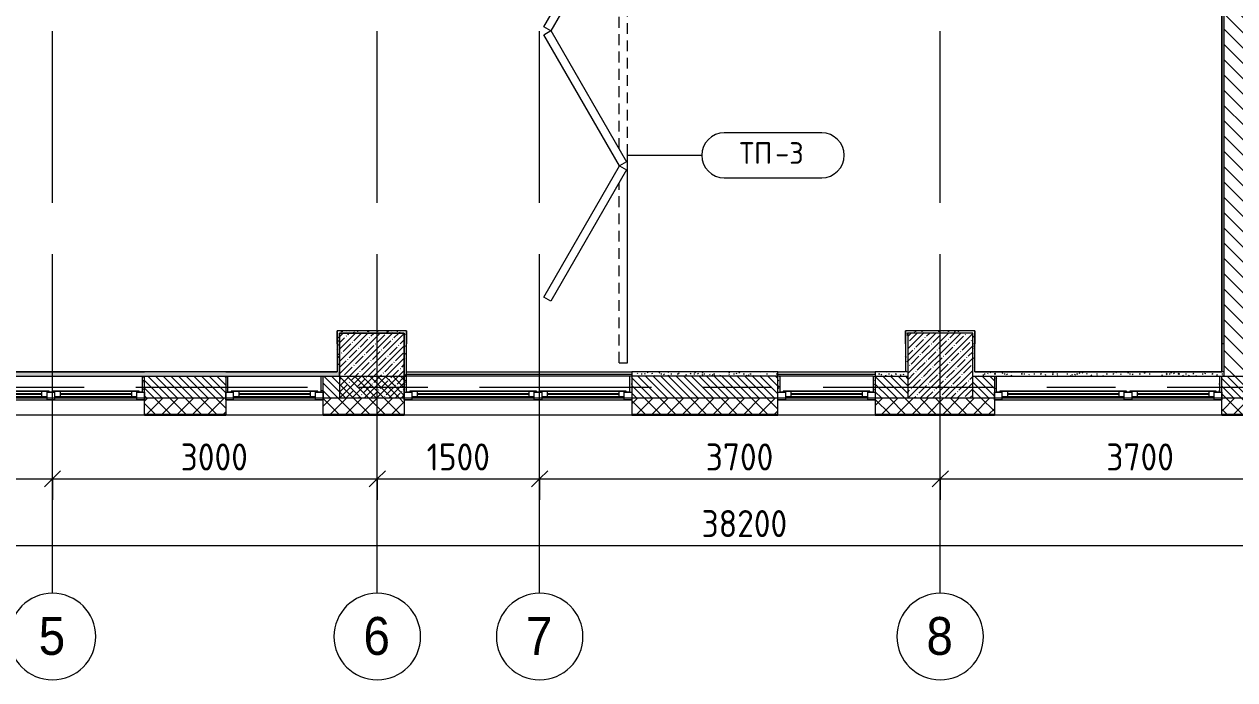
# Model space of a CAD drawing. Header units: millimetres. Extents: x -5524 to 188508, y -8553 to 29000.
# Drawn here: x 13749 to 24931, y -2706 to 3355 of the extents above; entities that cross this region are included whole.
import ezdxf

# ---------------------------------------------------------------- set-up
doc = ezdxf.new("R2010")
doc.units = ezdxf.units.MM
doc.linetypes.add('200_ШТРИХ__ш1_п0_6_', pattern=[160, 100, -60])
doc.linetypes.add('Осевая', pattern=[3175, 635, -476.25, 1587.5, -476.25])
for name, color, linetype, lineweight in [('A-ANNO-DIMS', 7, 'Continuous', 9), ('A-ANNO-DIMS-100', 7, 'Continuous', 9), ('A-DOOR-IDEN', 7, 'Continuous', 9), ('A-GLAZ', 7, 'Continuous', 9), ('A-GLAZ-1', 7, 'Continuous', 13), ('A-WALL', 7, 'Continuous', 9), ('I-WALL', 7, 'Continuous', 9), ('S-COLS', 7, 'Continuous', 9), ('Оси', 7, 'Continuous', 9), ('Оси-1', 7, 'Continuous', 20), ('Оси-2', 7, 'Осевая', 9)]:
    doc.layers.add(name, color=color, linetype=linetype, lineweight=lineweight)
for name, color, linetype, lineweight, true_color in [('A-DOOR-1', 1, 'Continuous', 9, 0xff0000), ('A-DOOR-3', 1, '200_ШТРИХ__ш1_п0_6_', 9, 0xff0000), ('A-DOOR-FRAM-1', 1, 'Continuous', 13, 0xff0000), ('A-WALL-1', 7, 'Continuous', 9, 0x3c3c3c), ('A-WALL-FNSH-1', 7, 'Continuous', 9, 0x3c3c3c)]:
    doc.layers.add(name, color=color, linetype=linetype, lineweight=lineweight, true_color=true_color)
doc.styles.add('Arial', font='arial.ttf', dxfattribs={"width": 0.9, "height": 350})
doc.styles.add('GOST Common_1', font='GOST_Common.ttf', dxfattribs={"height": 200})
doc.styles.add('ISOCPEUR', font='isocpeur.ttf', dxfattribs={"width": 0.9, "height": 250})
doc.dimstyles.new('ISO-2_5_0_9К_БОЛЬШОЙ', dxfattribs={"dimscale": 304.8, "dimtxt": 248.995294, "dimasz": 0.492126, "dimexe": 0.393701, "dimexo": 0.984252, "dimgap": 0, "dimtad": 1, "dimdec": 0, "dimrnd": 10, "dimzin": 0, "dimdsep": 46, "dimtxsty": 'ISOCPEUR', "dimblk1": 'OBLIQUE', "dimblk2": 'OBLIQUE', "dimsah": 1, "dimcen": 0.09, "dimdle": 0.393701, "dimazin": 0, "dimtfac": 1, "dimtdec": 4, "dimtix": 1, "dimtmove": 0, "dimatfit": 3, "dimfxl": 1, "dimtvp": 1, "dimtolj": 1, "dimtzin": 0, "dimarcsym": 2})
doc.dimstyles.new('ISO-2_5_0_9К_БОЛЬШОЙ_1', dxfattribs={"dimscale": 304.8, "dimtxt": 248.995294, "dimasz": 0.492126, "dimexe": 0.393701, "dimexo": 0.984252, "dimgap": 0, "dimtad": 1, "dimdec": 0, "dimrnd": 10, "dimzin": 0, "dimdsep": 46, "dimtxsty": 'ISOCPEUR', "dimblk1": 'OBLIQUE', "dimblk2": 'OBLIQUE', "dimsah": 1, "dimcen": 0.09, "dimdle": 0.393701, "dimazin": 0, "dimtfac": 1, "dimtdec": 4, "dimtix": 1, "dimtmove": 2, "dimatfit": 3, "dimfxl": 1, "dimtvp": 1, "dimtolj": 1, "dimtzin": 0, "dimarcsym": 2})
pattern_1 = [(0, (0, 0), (121.92, 30.48), [10.058, -81.382, 10.058, -81.382, -487.68]), (0, (0, 0), (121.92, 30.48), [-182.88, 10.058, -172.822, 10.058, -81.382, -213.36]), (0, (0, 0), (121.92, 30.48), [-457.2, 10.058, -50.902, 10.058, -142.342]), (120, (45.72, 15.24), (-87.356454, 90.345817), [10.058, -81.382, 10.058, -81.382, -487.68]), (120, (45.72, 15.24), (-87.356454, 90.345817), [-182.88, 10.058, -172.822, 10.058, -81.382, -213.36]), (120, (45.72, 15.24), (-87.356454, 90.345817), [-457.2, 10.058, -50.902, 10.058, -142.342]), (240, (60.96, 76.2), (-34.563546, -120.825817), [10.058, -81.382, 10.058, -81.382, -487.68]), (240, (60.96, 76.2), (-34.563546, -120.825817), [-182.88, 10.058, -172.822, 10.058, -81.382, -213.36]), (240, (60.96, 76.2), (-34.563546, -120.825817), [-457.2, 10.058, -50.902, 10.058, -142.342])]

# ---------------------------------------------------------------- blocks, each defined once
blk = doc.blocks.new('120_Окно_СКБ_2Ст - 120_Окно_СКБ_2Ст 2100х2500 _мал створка СЛЕВА_-22446485-План заполнения дверных проемов 3 этажа в осях 1-12')
at = {"layer": 'A-GLAZ'}
for p, q in [((1050, -57), (-1050, -57)), ((-930, -107), (-270, -107)), ((-100, -107), (930, -107)), ((-1030, -127), (-1000, -127)), ((-270, -117), (-930, -117)), ((-200, -127), (-170, -127)), ((930, -117), (-100, -117)), ((1000, -127), (1030, -127))]:
    blk.add_line(p, q, dxfattribs=at)
at = {"layer": 'A-GLAZ-1'}
for p, q in [((-1050, -127), (-1050, -57)), ((-1050, -57), (-980, -57)), ((-980, -57), (-980, -127)), ((-220, -87), (-980, -87)), ((-980, -87), (-980, -127)), ((-930, -137), (-930, -87)), ((-270, -137), (-270, -87)), ((-220, -127), (-220, -57)), ((-220, -57), (-150, -57)), ((-220, -127), (-220, -87)), ((-150, -57), (-150, -127)), ((980, -87), (-150, -87)), ((-150, -87), (-150, -127)), ((-100, -137), (-100, -87)), ((930, -137), (930, -87)), ((980, -127), (980, -57)), ((980, -57), (1050, -57)), ((980, -127), (980, -87)), ((1050, -57), (1050, -127)), ((-980, -127), (-1050, -127)), ((-980, -127), (-1000, -127)), ((-1000, -127), (-1000, -137)), ((-1000, -137), (-200, -137)), ((-200, -137), (-1000, -137)), ((-150, -127), (-220, -127)), ((-200, -127), (-220, -127)), ((-200, -137), (-200, -127)), ((-150, -127), (-170, -127)), ((-170, -127), (-170, -137)), ((-170, -137), (1000, -137)), ((1000, -137), (-170, -137)), ((1050, -127), (980, -127)), ((1000, -127), (980, -127)), ((1000, -137), (1000, -127))]:
    blk.add_line(p, q, dxfattribs=at)
blk = doc.blocks.new('120_Окно_СКБ_1Ст - 120_Окно_СКБ_1Ст 900х2500_h_-22445987-План заполнения дверных проемов 3 этажа в осях 1-12')
at = {"layer": 'A-GLAZ'}
for p, q in [((450, -57), (-450, -57)), ((-330, -107), (330, -107)), ((-430, -127), (-400, -127)), ((330, -117), (-330, -117)), ((400, -127), (430, -127))]:
    blk.add_line(p, q, dxfattribs=at)
at = {"layer": 'A-GLAZ-1'}
for p, q in [((-450, -127), (-450, -57)), ((-450, -57), (-380, -57)), ((-380, -57), (-380, -127)), ((380, -87), (-380, -87)), ((-380, -87), (-380, -127)), ((-330, -137), (-330, -87)), ((330, -137), (330, -87)), ((380, -127), (380, -57)), ((380, -57), (450, -57)), ((380, -127), (380, -87)), ((450, -57), (450, -127)), ((-380, -127), (-450, -127)), ((-380, -127), (-400, -127)), ((-400, -127), (-400, -137)), ((-400, -137), (400, -137)), ((400, -137), (-400, -137)), ((450, -127), (380, -127)), ((400, -127), (380, -127)), ((400, -137), (400, -127))]:
    blk.add_line(p, q, dxfattribs=at)
blk = doc.blocks.new('120_Окно_СКБ_1Ст - 120_Окно_СКБ_1Ст 900х2500_h_-20664874-План заполнения дверных проемов 3 этажа в осях 1-12')
at = {"layer": 'A-GLAZ'}
for p, q in [((450, -57), (-450, -57)), ((-330, -107), (330, -107)), ((-430, -127), (-400, -127)), ((330, -117), (-330, -117)), ((400, -127), (430, -127))]:
    blk.add_line(p, q, dxfattribs=at)
at = {"layer": 'A-GLAZ-1'}
for p, q in [((-450, -127), (-450, -57)), ((-450, -57), (-380, -57)), ((-380, -57), (-380, -127)), ((380, -87), (-380, -87)), ((-380, -87), (-380, -127)), ((-330, -137), (-330, -87)), ((330, -137), (330, -87)), ((380, -127), (380, -57)), ((380, -57), (450, -57)), ((380, -127), (380, -87)), ((450, -57), (450, -127)), ((-380, -127), (-450, -127)), ((-380, -127), (-400, -127)), ((-400, -127), (-400, -137)), ((-400, -137), (400, -137)), ((400, -137), (-400, -137)), ((450, -127), (380, -127)), ((400, -127), (380, -127)), ((400, -137), (400, -127))]:
    blk.add_line(p, q, dxfattribs=at)
blk = doc.blocks.new('DOR__перегородка__Прямоугольная - ТП-3_ Вн_ДПГ_6820х3300h-19315679-План заполнения дверных проемов 3 этажа в осях 1-12')
at = {"layer": 'A-DOOR-3'}
for p, q in [((6445, 1474), (6820, 1474)), ((6445, 1474), (6445, 288)), ((6520, 1474), (6520, 244)), ((6595, 1474), (6595, 201)), ((6670, 1474), (6670, 158)), ((6745, 1474), (6745, 114)), ((6820, 1474), (6820, 0)), ((6445, 201), (6445, 75)), ((6520, 158), (6520, 75)), ((6595, 114), (6595, 75)), ((0, 75), (0, 0)), ((0, 75), (1664, 75)), ((0, 0), (6820, 0)), ((1814, 75), (1827, 75)), ((1977, 75), (4164, 75)), ((4314, 75), (4325, 75)), ((4475, 75), (6663, 75)), ((6813, 75), (6820, 75))]:
    blk.add_line(p, q, dxfattribs=at)
at = {"layer": 'A-DOOR-FRAM-1'}
for p, q in [((570, 707), (608, 772)), ((1783, 7), (570, 707)), ((608, 772), (1820, 72)), ((1821, 72), (3033, 772)), ((3071, 707), (1858, 7)), ((3033, 772), (3071, 707)), ((3070, 707), (3107, 772)), ((4282, 7), (3070, 707)), ((3107, 772), (4320, 72)), ((4319, 72), (5532, 772)), ((5569, 707), (4357, 7)), ((5532, 772), (5569, 707)), ((5569, 707), (5607, 772)), ((6781, 7), (5569, 707)), ((5607, 772), (6819, 72)), ((1820, 72), (1783, 7)), ((1858, 7), (1821, 72)), ((4320, 72), (4282, 7)), ((4357, 7), (4319, 72)), ((6819, 72), (6781, 7))]:
    blk.add_line(p, q, dxfattribs=at)
blk = doc.blocks.new('BSC_Колонна _Прямоугольная - 600х600-V19-План заполнения дверных проемов 3 этажа в осях 1-12')
at = {"layer": 'S-COLS'}
h = blk.add_hatch(dxfattribs=at)
h.set_pattern_fill('FP_28', color=256, style=0, pattern_type=2)
h.set_pattern_definition([(45, (-22210, -200), (-57.02463, 57.02463), []), (45, (-22152.975, -200), (-57.02463, 57.02463), [100.806, -20.161, 3.353, -16.808])])
h.paths.add_polyline_path([(-300, -300), (300, -300), (300, 300), (-300, 300), (-300, -46)])
for p, q in [((300, 300), (-300, 300)), ((-300, 300), (-300, -300)), ((300, -300), (300, 300)), ((-300, -300), (300, -300))]:
    blk.add_line(p, q, dxfattribs=at)
blk = doc.blocks.new('Ось сетки - D8-29747960-План заполнения дверных проемов 3 этажа в осях 1-12')
at = {"layer": 'Оси-1'}
for start, end in [(360, 180), (180, 360)]:
    blk.add_arc((0, 0), 4, start, end, dxfattribs=at)
blk = doc.blocks.new('DIMBLOCK21-План заполнения дверных проемов 3 этажа в осях 1-12')
at = {"layer": 'A-ANNO-DIMS-100'}
for p, q in [((110, -1657), (110, -1343)), ((38310, -1657), (38310, -1343)), ((-10, -1463), (38430, -1463)), ((110, -1463), (110, -1657)), ((38310, -1463), (38310, -1657))]:
    blk.add_line(p, q, dxfattribs=at)
at = {"layer": 'A-ANNO-DIMS-100', "lineweight": 20}
for p, q in [((110, -1463), (185, -1388)), ((38310, -1463), (38385, -1388)), ((110, -1463), (35, -1538)), ((38310, -1463), (38235, -1538))]:
    blk.add_line(p, q, dxfattribs=at)
at = {"layer": 'A-ANNO-DIMS-100', "color": 0, "insert": (20006, -1137), "char_height": 250, "width": 948.1, "attachment_point": 1, "line_spacing_factor": 1.149209, "style": 'ISOCPEUR'}
blk.add_mtext('38200', dxfattribs=at)
blk = doc.blocks.new('_Oblique')
at = {"color": 0, "linetype": 'ByBlock', "lineweight": -2}
blk.add_line((-0.5, -0.5), (0.5, 0.5), dxfattribs=at)
blk = doc.blocks.new('DIMBLOCK25-План заполнения дверных проемов 3 этажа в осях 1-12')
at = {"layer": 'A-ANNO-DIMS-100'}
for p, q in [((12510, -1042), (12510, -728)), ((14010, -1042), (14010, -728)), ((12510, -848), (14010, -848)), ((12510, -848), (12510, -1042)), ((14010, -848), (14010, -1042))]:
    blk.add_line(p, q, dxfattribs=at)
at = {"layer": 'A-ANNO-DIMS-100', "lineweight": 20}
for p, q in [((12510, -848), (12585, -773)), ((14010, -848), (14085, -773)), ((12510, -848), (12435, -923)), ((14010, -848), (13935, -923))]:
    blk.add_line(p, q, dxfattribs=at)
at = {"layer": 'A-ANNO-DIMS-100', "color": 0, "insert": (12966, -521), "char_height": 250, "width": 706.76, "attachment_point": 1, "line_spacing_factor": 1.149209, "style": 'ISOCPEUR'}
blk.add_mtext('1500', dxfattribs=at)
blk = doc.blocks.new('DIMBLOCK26-План заполнения дверных проемов 3 этажа в осях 1-12')
at = {"layer": 'A-ANNO-DIMS-100'}
for p, q in [((14010, -1042), (14010, -728)), ((17010, -1042), (17010, -728)), ((14010, -848), (17010, -848)), ((14010, -848), (14010, -1042)), ((17010, -848), (17010, -1042))]:
    blk.add_line(p, q, dxfattribs=at)
at = {"layer": 'A-ANNO-DIMS-100', "lineweight": 20}
for p, q in [((14010, -848), (14085, -773)), ((17010, -848), (17085, -773)), ((14010, -848), (13935, -923)), ((17010, -848), (16935, -923))]:
    blk.add_line(p, q, dxfattribs=at)
at = {"layer": 'A-ANNO-DIMS-100', "color": 0, "insert": (15194, -521), "char_height": 250, "width": 758.48, "attachment_point": 1, "line_spacing_factor": 1.149209, "style": 'ISOCPEUR'}
blk.add_mtext('3000', dxfattribs=at)
blk = doc.blocks.new('DIMBLOCK27-План заполнения дверных проемов 3 этажа в осях 1-12')
at = {"layer": 'A-ANNO-DIMS-100'}
for p, q in [((17010, -1042), (17010, -728)), ((18510, -1042), (18510, -728)), ((17010, -848), (18510, -848)), ((17010, -848), (17010, -1042)), ((18510, -848), (18510, -1042))]:
    blk.add_line(p, q, dxfattribs=at)
at = {"layer": 'A-ANNO-DIMS-100', "lineweight": 20}
for p, q in [((17010, -848), (17085, -773)), ((18510, -848), (18585, -773)), ((17010, -848), (16935, -923)), ((18510, -848), (18435, -923))]:
    blk.add_line(p, q, dxfattribs=at)
at = {"layer": 'A-ANNO-DIMS-100', "color": 0, "insert": (17466, -521), "char_height": 250, "width": 706.76, "attachment_point": 1, "line_spacing_factor": 1.149209, "style": 'ISOCPEUR'}
blk.add_mtext('1500', dxfattribs=at)
blk = doc.blocks.new('DIMBLOCK28-План заполнения дверных проемов 3 этажа в осях 1-12')
at = {"layer": 'A-ANNO-DIMS-100'}
for p, q in [((18510, -1042), (18510, -728)), ((22210, -1042), (22210, -728)), ((18510, -848), (22210, -848)), ((18510, -848), (18510, -1042)), ((22210, -848), (22210, -1042))]:
    blk.add_line(p, q, dxfattribs=at)
at = {"layer": 'A-ANNO-DIMS-100', "lineweight": 20}
for p, q in [((18510, -848), (18585, -773)), ((22210, -848), (22285, -773)), ((18510, -848), (18435, -923)), ((22210, -848), (22135, -923))]:
    blk.add_line(p, q, dxfattribs=at)
at = {"layer": 'A-ANNO-DIMS-100', "color": 0, "insert": (20044, -521), "char_height": 250, "width": 758.48, "attachment_point": 1, "line_spacing_factor": 1.149209, "style": 'ISOCPEUR'}
blk.add_mtext('3700', dxfattribs=at)
blk = doc.blocks.new('DIMBLOCK29-План заполнения дверных проемов 3 этажа в осях 1-12')
at = {"layer": 'A-ANNO-DIMS-100'}
for p, q in [((22210, -1042), (22210, -728)), ((25910, -1042), (25910, -728)), ((22210, -848), (25910, -848)), ((22210, -848), (22210, -1042)), ((25910, -848), (25910, -1042))]:
    blk.add_line(p, q, dxfattribs=at)
at = {"layer": 'A-ANNO-DIMS-100', "lineweight": 20}
for p, q in [((22210, -848), (22285, -773)), ((25910, -848), (25985, -773)), ((22210, -848), (22135, -923)), ((25910, -848), (25835, -923))]:
    blk.add_line(p, q, dxfattribs=at)
at = {"layer": 'A-ANNO-DIMS-100', "color": 0, "insert": (23744, -521), "char_height": 250, "width": 758.48, "attachment_point": 1, "line_spacing_factor": 1.149209, "style": 'ISOCPEUR'}
blk.add_mtext('3700', dxfattribs=at)
blk = doc.blocks.new('М_двери - Типоразмер_рамка-25223575-План заполнения дверных проемов 3 этажа в осях 1-12')
at = {"layer": 'A-DOOR-IDEN'}
for p, q in [((4.5, 2.08), (-4.5, 2.08)), ((-4.5, -2.08), (4.5, -2.08))]:
    blk.add_line(p, q, dxfattribs=at)
for centre, start, end in [((-4.5, 0), 90, 270), ((4.5, 0), 270, 90)]:
    blk.add_arc(centre, 2.08, start, end, dxfattribs=at)

msp = doc.modelspace()

# ---------------------------------------------------------------- hatches: boundary and pattern name
at = {"layer": 'A-WALL'}
h = msp.add_hatch(dxfattribs=at)
h.set_pattern_fill('FP_9', color=256, style=0, pattern_type=2)
h.set_pattern_definition([(135, (0, 0), (-35.35534, -35.35534), [])])
h.paths.add_polyline_path([(35970, -100), (36523, -100), (36523, 100), (35970, 100)])
h.paths.add_polyline_path([(38540, -100), (38540, 100), (38490, 100), (38490, -100)])
h.paths.add_polyline_path([(37990, -100), (37990, 100), (37423, 100), (37423, -100), (37624.8, -100)])
h.paths.add_polyline_path([(19360, -100), (20710, -100), (20710, 100), (19360, 100)])
h.paths.add_polyline_path([(22710, -100), (22710, 100), (22510, 100), (22510, -100)])
h.paths.add_polyline_path([(21610, -100), (21910, -100), (21910, 100), (21610, 100)])
h.paths.add_polyline_path([(16510, -100), (17260, -100), (17260, 100), (16510, 100)])
h.paths.add_polyline_path([(29982.8, -100), (29982.8, 100), (29809.7, 100), (29809.7, -100)])
h.paths.add_polyline_path([(14860, -100), (15610, -100), (15610, 100), (14860, 100)])
h.paths.add_polyline_path([(33870, -100), (33870, 100), (33610, 100), (33610, -100)])
h.paths.add_polyline_path([(24810, -100), (25560, -100), (25560, 100), (24810, 100)])
h.paths.add_polyline_path([(30882.8, -100), (32110, -100), (32110, 100), (30882.8, 100)])
h.paths.add_polyline_path([(26160, -100), (26409.7, -100), (26409.7, 100), (26160, 100), (26160, -41.2)])
h.paths.add_polyline_path([(7660, -100), (7660, 100), (6830, 100), (6830, -100)])
h.paths.add_polyline_path([(10359.7, -100), (11110, -100), (11110, 100), (10359.7, 100)])
h.paths.add_polyline_path([(12010, -100), (12160, -100), (12160, 100), (12010, 100)])
h = msp.add_hatch(dxfattribs=at)
h.set_pattern_fill('FP_11', color=256, style=0, pattern_type=2)
h.set_pattern_definition([(45, (0, 0), (-70.71068, 70.71068), []), (135, (0, 0), (-70.71068, -70.71068), [])])
h.paths.add_polyline_path([(33565.7, -250), (33870, -250), (33870, -100), (33010, -100), (33010, -250)])
h.paths.add_polyline_path([(37423, -250), (38647.7, -250), (38647.7, -100), (37423, -100)])
h.paths.add_polyline_path([(36523, -250), (36523, -100), (35970, -100), (35970, -250), (36271.8, -250)])
h.paths.add_polyline_path([(30882.8, -250), (32110, -250), (32110, -100), (30882.8, -100)])
h.paths.add_polyline_path([(12010, -250), (12760, -250), (12760, -100), (12010, -100)])
h.paths.add_polyline_path([(14860, -250), (15610, -250), (15610, -100), (14860, -100)])
h.paths.add_polyline_path([(11110, -250), (11110, -100), (10359.7, -100), (10359.7, -250)])
h.paths.add_polyline_path([(24810, -250), (26409.7, -250), (26409.7, -100), (24810, -100)])
h.paths.add_polyline_path([(29809.7, -250), (29982.8, -250), (29982.8, -100), (29209.7, -100), (29209.7, -250)])
h.paths.add_polyline_path([(17260, -250), (17260, -100), (16510, -100), (16510, -250)])
h.paths.add_polyline_path([(19360, -250), (20710, -250), (20710, -100), (19360, -100)])
h.paths.add_polyline_path([(22710, -250), (22710, -100), (21610, -100), (21610, -250), (22510, -250)])
h.paths.add_polyline_path([(8259.7, -250), (8259.7, -100), (6830, -100), (6830, -250)])
h.paths.add_polyline_path([(-260, -250), (3730, -250), (3730, -100), (-260, -100)])
at = {"layer": 'I-WALL'}
h = msp.add_hatch(dxfattribs=at)
h.set_pattern_fill('FP_37', color=256, style=0, pattern_type=2)
h.set_pattern_definition(pattern_1)
h.paths.add_polyline_path([(24830.7, 400), (24830.7, 7700), (24810.7, 7700), (24810.7, 400)])
h = msp.add_hatch(dxfattribs=at)
h.set_pattern_fill('FP_10', color=256, style=0, pattern_type=2)
h.set_pattern_definition([(135, (0, 0), (-70.71068, -70.71068), [])])
h.paths.add_polyline_path([(24830.7, 100), (25030.7, 100), (25030.7, 7700), (24830.7, 7700), (24830.7, 140)])
h = msp.add_hatch(dxfattribs=at)
h.set_pattern_fill('FP_37', color=256, style=0, pattern_type=2)
h.set_pattern_definition(pattern_1)
h.paths.add_polyline_path([(16640, 140), (16660, 140), (16660, 520), (16640, 520), (16640, 141)])
h = msp.add_hatch(dxfattribs=at)
h.set_pattern_fill('FP_37', color=256, style=0, pattern_type=2)
h.set_pattern_definition(pattern_1)
h.paths.add_polyline_path([(17280, 500), (17280, 520), (16660, 520), (16660, 500), (17260, 500)])
h = msp.add_hatch(dxfattribs=at)
h.set_pattern_fill('FP_37', color=256, style=0, pattern_type=2)
h.set_pattern_definition(pattern_1)
h.paths.add_polyline_path([(17260, 100), (17280, 100), (17280, 500), (17260, 500), (17260, 154.4)])
h = msp.add_hatch(dxfattribs=at)
h.set_pattern_fill('FP_37', color=256, style=0, pattern_type=2)
h.set_pattern_definition(pattern_1)
h.paths.add_polyline_path([(21890, 140), (21910, 140), (21910, 520), (21890, 520), (21890, 141)])
h = msp.add_hatch(dxfattribs=at)
h.set_pattern_fill('FP_37', color=256, style=0, pattern_type=2)
h.set_pattern_definition(pattern_1)
h.paths.add_polyline_path([(22530, 500), (22530, 520), (21910, 520), (21910, 500), (22510, 500)])
h = msp.add_hatch(dxfattribs=at)
h.set_pattern_fill('FP_37', color=256, style=0, pattern_type=2)
h.set_pattern_definition(pattern_1)
h.paths.add_polyline_path([(22510, 100), (22530, 100), (22530, 500), (22510, 500), (22510, 154.4)])
h = msp.add_hatch(dxfattribs=at)
h.set_pattern_fill('FP_37', color=256, style=0, pattern_type=2)
h.set_pattern_definition(pattern_1)
h.paths.add_polyline_path([(15976.4, 100), (16660, 100), (16660, 140), (12760, 140), (12760, 100), (14623.4, 100)])
h = msp.add_hatch(dxfattribs=at)
h.set_pattern_fill('FP_37', color=256, style=0, pattern_type=2)
h.set_pattern_definition(pattern_1)
h.paths.add_polyline_path([(20035.5, 100), (20710, 100), (20710, 140), (19360, 140), (19360, 100)])
h.paths.add_polyline_path([(21910, 100), (21910, 140), (21610, 140), (21610, 100)])
h = msp.add_hatch(dxfattribs=at)
h.set_pattern_fill('FP_37', color=256, style=0, pattern_type=2)
h.set_pattern_definition(pattern_1)
h.paths.add_polyline_path([(22530, 100), (24830.7, 100), (24830.7, 140), (22530, 140)])
h = msp.add_hatch(dxfattribs=at)
h.set_pattern_fill('FP_37', color=256, style=0, pattern_type=2)
h.set_pattern_definition(pattern_1)
h.paths.add_polyline_path([(14840, -48), (14860, -48), (14860, 100), (14840, 100)])
h = msp.add_hatch(dxfattribs=at)
h.set_pattern_fill('FP_37', color=256, style=0, pattern_type=2)
h.set_pattern_definition(pattern_1)
h.paths.add_polyline_path([(15610, -48), (15630, -48), (15630, 100), (15610, 100)])
h = msp.add_hatch(dxfattribs=at)
h.set_pattern_fill('FP_37', color=256, style=0, pattern_type=2)
h.set_pattern_definition(pattern_1)
h.paths.add_polyline_path([(16490, -48), (16510, -48), (16510, 100), (16490, 100)])
h = msp.add_hatch(dxfattribs=at)
h.set_pattern_fill('FP_37', color=256, style=0, pattern_type=2)
h.set_pattern_definition(pattern_1)
h.paths.add_polyline_path([(17260, -48), (17280, -48), (17280, 100), (17260, 100)])
h = msp.add_hatch(dxfattribs=at)
h.set_pattern_fill('FP_37', color=256, style=0, pattern_type=2)
h.set_pattern_definition(pattern_1)
h.paths.add_polyline_path([(19340, -48), (19360, -48), (19360, 100), (19340, 100)])
h = msp.add_hatch(dxfattribs=at)
h.set_pattern_fill('FP_37', color=256, style=0, pattern_type=2)
h.set_pattern_definition(pattern_1)
h.paths.add_polyline_path([(20710, -48), (20730, -48), (20730, 100), (20710, 100)])
h = msp.add_hatch(dxfattribs=at)
h.set_pattern_fill('FP_37', color=256, style=0, pattern_type=2)
h.set_pattern_definition(pattern_1)
h.paths.add_polyline_path([(21590, -48), (21610, -48), (21610, 100), (21590, 100)])
h = msp.add_hatch(dxfattribs=at)
h.set_pattern_fill('FP_37', color=256, style=0, pattern_type=2)
h.set_pattern_definition(pattern_1)
h.paths.add_polyline_path([(22710, -48), (22730, -48), (22730, 100), (22710, 100)])
h = msp.add_hatch(dxfattribs=at)
h.set_pattern_fill('FP_37', color=256, style=0, pattern_type=2)
h.set_pattern_definition(pattern_1)
h.paths.add_polyline_path([(24790, -48), (24810, -48), (24810, 100), (24790, 100)])
at = {"layer": 'S-COLS'}
h = msp.add_hatch(dxfattribs=at)
h.set_pattern_fill('FP_12', color=256, style=0, pattern_type=2)
h.set_pattern_definition([(45, (0, 0), (-57.02463, 57.02463), []), (45, (57.025, 0), (-57.02463, 57.02463), [100.806, -20.161, 3.353, -16.808])])
h.paths.add_polyline_path([(16660, -100), (17260, -100), (17260, 500), (16660, 500), (16660, 154.4)])

# ---------------------------------------------------------------- linework, layer by layer
at = {"layer": 'A-DOOR-IDEN'}
for p, q in [((19320, 2143), (20007.4, 2143)), ((19320, 225), (19320, 2143))]:
    msp.add_line(p, q, dxfattribs=at)
at = {"layer": 'A-WALL'}
for p, q in [((16510, 140), (16640, 140)), ((21890, 140), (21610, 140)), ((20730, 100), (19340, 100)), ((21590, 100), (21910, 100)), ((24830.7, 100), (25560, 100)), ((12010, -100), (21910, -100)), ((22510, -100), (25560, -100)), ((14860, -258), (12760, -258)), ((14860, -250), (15610, -250)), ((14860, -253), (15610, -253)), ((16510, -258), (15610, -258)), ((16510, -250), (17260, -250)), ((16510, -253), (17260, -253)), ((19360, -258), (17260, -258)), ((19360, -250), (20710, -250)), ((19360, -253), (20710, -253)), ((21610, -258), (20710, -258)), ((21610, -250), (22710, -250)), ((21610, -253), (22710, -253)), ((24810, -258), (22710, -258)), ((24810, -250), (26409.7, -250)), ((24810, -253), (26409.7, -253))]:
    msp.add_line(p, q, dxfattribs=at)
at = {"layer": 'A-WALL-1'}
for p, q in [((24830.7, 7700), (24830.7, 100)), ((17280, 520), (16640, 520)), ((16660, 100), (16660, 500)), ((16660, 500), (17260, 500)), ((17260, 500), (17260, 100)), ((22530, 520), (21890, 520)), ((16640, 400), (16640, 140)), ((17280, 100), (17280, 400)), ((21890, 400), (21890, 140)), ((22530, 140), (22530, 400)), ((24830.7, 400), (24810.7, 400)), ((16510, 140), (12760, 140)), ((19360, 140), (19360, -250)), ((20710, 140), (19360, 140)), ((20710, -250), (20710, 140)), ((21610, 140), (21610, -250)), ((24830.7, 140), (22710, 140)), ((12781, 100), (17280, 100)), ((14840, 100), (14840, -48)), ((14860, -250), (14860, 100)), ((15610, 100), (15610, -250)), ((15630, -48), (15630, 100)), ((16490, 100), (16490, -48)), ((16510, -250), (16510, 100)), ((17260, 100), (17260, -250)), ((17280, -48), (17280, 100)), ((19340, 100), (19340, -48)), ((20730, -48), (20730, 100)), ((21590, 100), (21590, -48)), ((22510, 100), (24830.7, 100)), ((22710, 100), (22710, -250)), ((22730, -48), (22730, 100)), ((24790, 100), (24790, -48)), ((24810, -250), (24810, 100)), ((14840, -48), (14860, -48)), ((15610, -48), (15630, -48)), ((16490, -48), (16510, -48)), ((17260, -48), (17280, -48)), ((19340, -48), (19360, -48)), ((20710, -48), (20730, -48)), ((21590, -48), (21610, -48)), ((22710, -48), (22730, -48)), ((24790, -48), (24810, -48))]:
    msp.add_line(p, q, dxfattribs=at)
at = {"layer": 'A-WALL-FNSH-1'}
for p, q in [((24809.7, 140), (24809.7, 6779)), ((24810.7, 6779), (24810.7, 140)), ((16639, 521), (16639, 400)), ((17281, 521), (16639, 521)), ((16640, 400), (16640, 520)), ((17280, 520), (17280, 400)), ((17281, 400), (17281, 521)), ((21889, 521), (21889, 400)), ((22531, 521), (21889, 521)), ((21890, 400), (21890, 520)), ((22530, 520), (22530, 400)), ((22531, 400), (22531, 521)), ((16639, 400), (16640, 400)), ((17280, 400), (17281, 400)), ((21889, 400), (21890, 400)), ((22530, 400), (22531, 400)), ((15610, 141), (14860, 141)), ((14860, 141), (14860, 140)), ((15610, 140), (15610, 141)), ((16640, 141), (16510, 141)), ((16510, 141), (16510, 140)), ((20710, 141), (19360, 141)), ((19360, 141), (19360, 140)), ((20710, 140), (20710, 141)), ((21890, 141), (21610, 141)), ((21610, 141), (21610, 140)), ((22710, 141), (22530, 141)), ((22530, 140), (22710, 140)), ((22710, 140), (22710, 141)), ((14839, 100), (14839, -48)), ((15631, -48), (15631, 100)), ((16489, 100), (16489, -48)), ((17281, 100), (17280, 100)), ((17281, -48), (17281, 100)), ((19340, 100), (19339, 100)), ((19339, 100), (19339, -48)), ((20731, 100), (20730, 100)), ((20731, -48), (20731, 100)), ((21590, 100), (21589, 100)), ((21589, 100), (21589, -48)), ((22731, -48), (22731, 100)), ((24789, 100), (24789, -48)), ((14839, -48), (14840, -48)), ((15630, -48), (15631, -48)), ((16489, -48), (16490, -48)), ((17280, -48), (17281, -48)), ((19339, -48), (19340, -48)), ((20730, -48), (20731, -48)), ((21589, -48), (21590, -48)), ((22730, -48), (22731, -48)), ((24789, -48), (24790, -48)), ((14860, -250), (14860, -258)), ((14860, -258), (15610, -258)), ((15610, -258), (15610, -250)), ((16510, -250), (16510, -258)), ((16510, -258), (17260, -258)), ((17260, -258), (17260, -250)), ((19360, -250), (19360, -258)), ((19360, -258), (20710, -258)), ((20710, -258), (20710, -250)), ((21610, -250), (21610, -258)), ((21610, -258), (22710, -258)), ((22710, -258), (22710, -250)), ((24810, -250), (24810, -258)), ((24810, -258), (26409.7, -258))]:
    msp.add_line(p, q, dxfattribs=at)
at = {"layer": 'I-WALL'}
for p, q in [((12780, 141), (14860, 141)), ((15610, 141), (16510, 141)), ((17280, 141), (19360, 141)), ((17280, 140), (19360, 140)), ((17280, 120), (19360, 120)), ((20710, 141), (21610, 141)), ((20710, 140), (21610, 140)), ((20710, 120), (21610, 120)), ((22710, 141), (24810.7, 141)), ((19339, 100), (17281, 100)), ((21589, 100), (20731, 100))]:
    msp.add_line(p, q, dxfattribs=at)
at = {"layer": 'S-COLS'}
for p, q in [((17260, 500), (16660, 500)), ((16660, 500), (16660, -100)), ((17260, -100), (17260, 500)), ((16660, -100), (17260, -100))]:
    msp.add_line(p, q, dxfattribs=at)
at = {"layer": 'Оси'}
for p, q in [((14010, -1906.3), (14010, 593.7)), ((17010, -1906.3), (17010, 593.7)), ((18510, -1906.3), (18510, 593.7)), ((22210, -1906.3), (22210, 593.7))]:
    msp.add_line(p, q, dxfattribs=at)
at = {"layer": 'Оси-2'}
for p, q in [((14010, 593.7), (14010, 24898.1)), ((17010, 593.7), (17010, 24898.1)), ((18510, 593.7), (18510, 24898.1)), ((22210, 593.7), (22210, 24898.1)), ((-2206.6, 0), (36260, 0))]:
    msp.add_line(p, q, dxfattribs=at)

# ---------------------------------------------------------------- block references
at = {"layer": 'A-DOOR-1', "rotation": 89.99999999999955}
msp.add_blockref('DOR__перегородка__Прямоугольная - ТП-3_ Вн_ДПГ_6820х3300h-19315679-План заполнения дверных проемов 3 этажа в осях 1-12', (19320, 225), dxfattribs=at)
at = {"layer": 'A-DOOR-IDEN', "xscale": 99.99999999999993, "yscale": 99.99999999999993, "zscale": 99.99999999999993}
msp.add_blockref('М_двери - Типоразмер_рамка-25223575-План заполнения дверных проемов 3 этажа в осях 1-12', (20665.1, 2143), dxfattribs=at)
at = {"layer": 'A-GLAZ', "rotation": 180}
for name, p in [('120_Окно_СКБ_2Ст - 120_Окно_СКБ_2Ст 2100х2500 _мал створка СЛЕВА_-22446485-План заполнения дверных проемов 3 этажа в осях 1-12', (13810, -175)), ('120_Окно_СКБ_1Ст - 120_Окно_СКБ_1Ст 900х2500_h_-22445987-План заполнения дверных проемов 3 этажа в осях 1-12', (16060, -175)), ('120_Окно_СКБ_2Ст - 120_Окно_СКБ_2Ст 2100х2500 _мал створка СЛЕВА_-22446485-План заполнения дверных проемов 3 этажа в осях 1-12', (18310, -175)), ('120_Окно_СКБ_1Ст - 120_Окно_СКБ_1Ст 900х2500_h_-20664874-План заполнения дверных проемов 3 этажа в осях 1-12', (21160, -175)), ('120_Окно_СКБ_2Ст - 120_Окно_СКБ_2Ст 2100х2500 _мал створка СЛЕВА_-22446485-План заполнения дверных проемов 3 этажа в осях 1-12', (23760, -175))]:
    msp.add_blockref(name, p, dxfattribs=at)
at = {"layer": 'S-COLS'}
msp.add_blockref('BSC_Колонна _Прямоугольная - 600х600-V19-План заполнения дверных проемов 3 этажа в осях 1-12', (22210, 200), dxfattribs=at)
at = {"layer": 'Оси-1', "xscale": 99.99999999999993, "yscale": 99.99999999999993, "zscale": 99.99999999999993}
for p in [(14010, -2306.3), (17010, -2306.3), (18510, -2306.3), (22210, -2306.3)]:
    msp.add_blockref('Ось сетки - D8-29747960-План заполнения дверных проемов 3 этажа в осях 1-12', p, dxfattribs=at)

# ---------------------------------------------------------------- texts
at = {"layer": 'A-DOOR-IDEN', "char_height": 200, "attachment_point": 1, "style": 'GOST Common_1'}
for s, insert, width in [('ТП', (20354.8, 2264.3), 400.844), ('-3', (20685.6, 2264.3), 344.726)]:
    msp.add_mtext(s, dxfattribs=dict(at, insert=insert, width=width))
at = {"layer": 'Оси', "char_height": 350, "width": 303.038, "attachment_point": 1, "style": 'Arial'}
for s, insert in [('\\fArial|b0|i0|c204|p34|;\\W.9;6', (16882.5, -2125.6)), ('\\fArial|b0|i0|c204|p34|;\\W.9;8', (22082.5, -2125.6)), ('\\fArial|b0|i0|c204|p34|;\\W.9;5', (13882.5, -2125.6)), ('\\fArial|b0|i0|c204|p34|;\\W.9;7', (18382.5, -2125.6))]:
    msp.add_mtext(s, dxfattribs=dict(at, insert=insert))

# ---------------------------------------------------------------- dimensions: what is measured, and where the dimension line sits
at = {"layer": 'A-ANNO-DIMS'}
for base, p1, p2, override, picture, middle in [((14010, -847.8), (12510, -741.8), (14010, -741.8), {"dimpost": '<>', "dimfxl": 1500}, 'DIMBLOCK25-План заполнения дверных проемов 3 этажа в осях 1-12', (13260, -722.8)), ((17010, -847.8), (14010, -741.8), (17010, -741.8), {"dimpost": '<>', "dimfxl": 3000}, 'DIMBLOCK26-План заполнения дверных проемов 3 этажа в осях 1-12', (15510, -722.8)), ((18510, -847.8), (17010, -741.8), (18510, -741.8), {"dimpost": '<>', "dimfxl": 1500}, 'DIMBLOCK27-План заполнения дверных проемов 3 этажа в осях 1-12', (17760, -722.8)), ((22210, -847.8), (18510, -741.8), (22210, -741.8), {"dimpost": '<>', "dimfxl": 3700}, 'DIMBLOCK28-План заполнения дверных проемов 3 этажа в осях 1-12', (20360, -722.8)), ((25910, -847.8), (22210, -741.8), (25910, -741.8), {"dimpost": '<>', "dimfxl": 3700}, 'DIMBLOCK29-План заполнения дверных проемов 3 этажа в осях 1-12', (24060, -722.8))]:
    dim = msp.add_linear_dim(base=base, p1=p1, p2=p2, dimstyle='ISO-2_5_0_9К_БОЛЬШОЙ', override=override, dxfattribs=at)
    dim.commit()
    dim.dimension.update_dxf_attribs({"geometry": picture, "text_midpoint": middle})
dim = msp.add_linear_dim(base=(38310, -1463.4), p1=(110, -1357.3), p2=(38310, -1357.3), dimstyle='ISO-2_5_0_9К_БОЛЬШОЙ_1', override={"dimpost": '<>', "dimfxl": 38199.999966}, dxfattribs=at)
dim.commit()
dim.dimension.update_dxf_attribs({"geometry": 'DIMBLOCK21-План заполнения дверных проемов 3 этажа в осях 1-12', "text_midpoint": (20479.8, -1303.4), "dimtype": 160})

doc.saveas('drawing.dxf')
